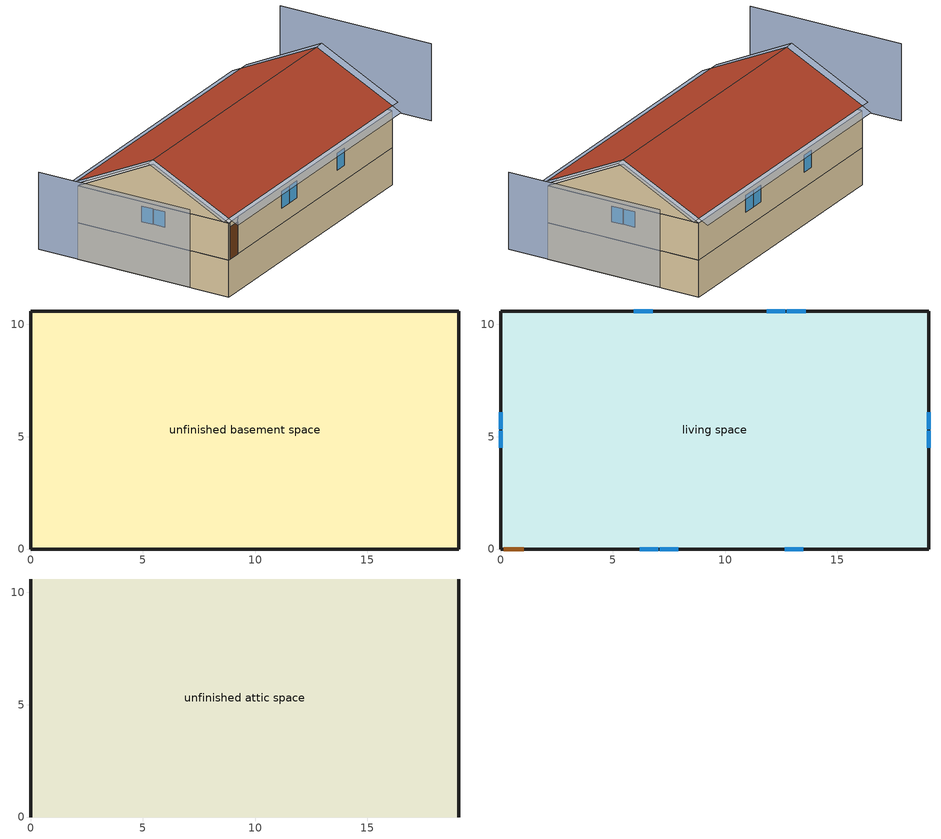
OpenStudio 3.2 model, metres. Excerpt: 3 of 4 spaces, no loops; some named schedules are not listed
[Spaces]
unfinished basement space
 floor foundation (FloorFndGrndUnfinB): 0,0 0,10.6 19.08,10.6 19.08,0 z-2.44
 wall foundation (WallFndGrndUnfinB): 0,10.6 0,0 19.08,0 19.08,10.6 0,10.6 z-2.44:0
living space
 floor to unfinished basement space (FloorUnfinBInsFin Reversed): 0,0 0,10.6 19.08,10.6 19.08,0 z0
 wall outside (WallExtInsFin): 0,10.6 0,0 0.13,0 1.05,0 19.08,0 19.08,10.6 0,10.6 z0:2.44
 window (WindowConstruction): 6.19,0 7.03,0 / 7.09,0 7.92,0 / 12.65,0 13.48,0 / 13.58,10.6 12.75,10.6 / 12.69,10.6 11.85,10.6 / 6.78,10.6 5.94,10.6 z1.02:2.13; 0,6.09 0,5.33 / 0,5.27 0,4.51 / 19.08,4.51 19.08,5.27 / 19.08,5.33 19.08,6.09 z1.12:2.13
 door (Door): 0.15,0 1.02,0 z0:2.13
unfinished attic space
 floor to living space (FloorFinInsUnfinAttic): 0,10.6 19.08,10.6 19.08,0 0,0 z2.44
 wall outside (WallExtUninsUnfin): 0,5.3,5.09 0,10.6,2.44 0,0,2.44; 19.08,5.3,5.09 19.08,0,2.44 19.08,10.6,2.44
 roof outside (RoofUnfinInsExt): 19.08,5.3,5.39 0,5.3,5.39 0,0,2.74 19.08,0,2.74; 0,5.3,5.39 19.08,5.3,5.39 19.08,10.6,2.74 0,10.6,2.74
shading: -4.57,10.6 -4.57,0 / 23.65,0 23.65,10.6 z0:5.09; 0,6.09 0,5.33 / 0,5.27 0,4.51 / 19.08,5.33 19.08,6.09 / 19.08,4.51 19.08,5.27 z1.12:2.13; 6.78,10.6 5.94,10.6 / 6.19,0 7.03,0 / 7.09,0 7.92,0 / 12.65,0 13.48,0 / 13.58,10.6 12.75,10.6 / 12.69,10.6 11.85,10.6 z1.02:2.13; 19.69,0,2.74 19.69,5.3,5.39 19.08,5.3,5.39 19.08,0,2.74; -0.61,5.3,5.39 -0.61,0,2.74 0,0,2.74 0,5.3,5.39; 0,-0.61,2.44 19.08,-0.61,2.44 19.08,0,2.74 0,0,2.74; -0.61,10.6,2.74 -0.61,5.3,5.39 0,5.3,5.39 0,10.6,2.74; 19.69,5.3,5.39 19.69,10.6,2.74 19.08,10.6,2.74 19.08,5.3,5.39; 19.08,11.21,2.44 0,11.21,2.44 0,10.6,2.74 19.08,10.6,2.74
[Building]
Building 1: North Axis {deg}=225; Standards Number of Stories=1; Standards Number of Above Ground Stories=1; Standards Building Type=singlefamilydetached; Standards Number of Living Units=1
[Site]
Burlington International Ap_VT_USA: Latitude {deg}=44.47; Longitude {deg}=-73.15; Time Zone {hr}=-5; Elevation {m}=101; Terrain=Suburbs
[ClimateZones]
Climate Zone Institution Name 1=Building America; Climate Zone Document Year 1=0; Climate Zone Value 1=Cold
[Site:WaterMainsTemperature]
Calculation Method=Correlation; Annual Average Outdoor Air Temperature {C}=7.86614; Maximum Difference In Monthly Average Outdoor Air Temperatures {deltaC}=28.2745
[Site:GroundTemperature:Deep]
7.86614, 7.86614, 7.86614, 7.86614, 7.86614, 7.86614, 7.86614, 7.86614, 7.86614, 7.86614, 7.86614, 7.86614
[Material] Roughness=Rough
Name | Thickness {m} | Conductivity {W/m-K} | Density {kg/m3} | Specific Heat {J/kg-K} | Thermal Absorptance | Solar Absorptance | Visible Absorptance
Drywall 0.5 in. | 0.0127 | 0.160291 | 801 | 837.4 | 0.9 | 0.5 | 0.1
FloorUATrussandIns | 0.0889 | 0.0564573 | 50.7834 | 1165.1 | 0.9 | 0.5 | 0.9
FloorUAAdditionalCeilingIns | 0.196342 | 0.0539976 | 16.02 | 1046.75
Asphalt Shingles, Medium | 0.009525 | 0.162714 | 1121.4 | 1465.45 | 0.91 | 0.85 | 0.85
RoofSheathing | 0.01905 | 0.115458 | 512.64 | 1214.23 | 0.82 | 0.3 | 0.3
RoofUARoofIns | 0.18415 | 8.02397 | 37.0049 | 1207.88 | 0.91 | 0.85 | 0.91
Vinyl, Light | 0.009525 | 0.089435 | 177.822 | 1046.75 | 0.9 | 0.3 | 0.3
WallSheathing | 0.0127 | 0.115458 | 512.64 | 1214.23 | 0.82 | 0.3 | 0.3
WallStudAndCavity | 0.0889 | 0.0602181 | 162.403 | 1178.92 | 0.9 | 0.3 | 0.9
WallStudAndCavity 1 | 0.0889 | 0.393744 | 83.0341 | 1211.67 | 0.9 | 0.3 | 0.9
WallStudAndCavity 2 | 0.0889 | 0.397942 | 83.0341 | 1211.67 | 0.82 | 0.3 | 0.3
res furniture material unfinished basement space | 0.1524 | 0.115458 | 640.8 | 1214.23 | 0.9 | 0.6 | 0.1
Concrete 8.0 in. | 0.2032 | 1.803125 | 2242.8 | 837.4 | 0.9
Concrete 4.0 in. | 0.1016 | 1.803125 | 2242.8 | 837.4 | 0.9
FloorIns | 0.23495 | 2.59817 | 67.691 | 1210.98 | 0.82 | 0.3 | 0.3
Wood Floor | 0.015875 | 0.115458 | 544.68 | 1214.23
Floor Covering | 0.0127 | 0.0433444 | 54.468 | 1339.84 | 0.9 | 0.9
DoorMaterial | 0.04445 | 0.0612267 | 512.64 | 1214.23 | 0.82 | 0.3 | 0.3
[Construction]
FloorFinInsUnfinAttic: Drywall 0.5 in., FloorUATrussandIns, FloorUAAdditionalCeilingIns
RoofUnfinInsExt: Asphalt Shingles, Medium, RoofSheathing, RoofUARoofIns
WallExtInsFin: Vinyl, Light, WallSheathing, WallStudAndCavity, Drywall 0.5 in.
WallExtUninsUnfin: Vinyl, Light, WallSheathing, WallStudAndCavity 1
WallIntFinUninsFin: WallStudAndCavity 2, Drywall 0.5 in.
res furniture construction unfinished basement space; res furniture construction living space: res furniture material unfinished basement space
WallFndGrndUnfinB: Concrete 8.0 in., Drywall 0.5 in.
FloorFndGrndUnfinB: Concrete 4.0 in.
FloorUnfinBInsFin Reversed: Floor Covering, Wood Floor, RoofSheathing, FloorIns
WindowConstruction: WindowMaterial
Door: DoorMaterial
[WindowMaterial:SimpleGlazingSystem]
WindowMaterial: U-Factor {W/m2-K}=2.15764; Solar Heat Gain Coefficient=0.44
[ThermalZone] Use Ideal Air Loads=No
living zone: Thermostat=living zone temperature setpoint
unfinished attic zone; unfinished basement zone: 
res ds res ac asys ret air zone: Volume {m3}=0.25
[Sizing:Zone] Zone Cooling Design Supply Air Temperature Input Method=SupplyAirTemperature; Zone Cooling Design Supply Air Temperature {C}=14; Zone Cooling Design Supply Air Temperature Difference {deltaC}=11.11; Zone Heating Design Supply Air Temperature Input Method=SupplyAirTemperature; Zone Heating Design Supply Air Temperature {C}=40; Zone Heating Design Supply Air Temperature Difference {deltaC}=11.11; Zone Cooling Design Supply Air Humidity Ratio {kg-H2O/kg-air}=0.0085; Zone Heating Design Supply Air Humidity Ratio {kg-H2O/kg-air}=0.008; Cooling Design Air Flow Method=DesignDay; Heating Design Air Flow Method=DesignDay; Account for Dedicated Outdoor Air System=No; Dedicated Outdoor Air System Control Strategy=NeutralSupplyAir; Dedicated Outdoor Air Low Setpoint Temperature for Design {C}=autosize; Dedicated Outdoor Air High Setpoint Temperature for Design {C}=autosize
unfinished attic zone; res ds res ac asys ret air zone
[Space]
Name | Space Type | Thermal Zone | Building Unit
living space | Space Type 1 | living zone | unit 1
unfinished attic space | Space Type 2 | unfinished attic zone
unfinished basement space | Space Type 3 | unfinished basement zone
res ds res ac asys ret air space |  | res ds res ac asys ret air zone
[SpaceType]
Name | Standards Space Type
Space Type 1 | living
Space Type 2 | unfinished attic
Space Type 3 | unfinished basement
[BuildingUnit]
unit 1: Building Unit Type=Residential
[External:File]
schedules.csv: File=schedules.csv
[People:Definition]
res occupants|living space: Number of People Calculation Method=People; Number of People {people}=3; Fraction Radiant=0.319734; Sensible Heat Fraction=0.573; Carbon Dioxide Generation Rate {m3/s-W}=0; Enable ASHRAE 55 Comfort Warnings=No; Mean Radiant Temperature Calculation Type=ZoneAveraged
[People]
res occupants|living space: People Definition=res occupants|living space; Space or SpaceType=living space; Number of People Schedule=occupants; Activity Level Schedule=res occupants activity schedule; Multiplier=1
[InternalMass:Definition] Design Level Calculation Method=SurfaceArea
Name | Construction | Surface Area {m2}
living space Partition | WallIntFinUninsFin | 202.157
res furniture mass unfinished basement space | res furniture construction unfinished basement space | 80.8628
res furniture mass living space | res furniture construction living space | 80.8628
[InternalMass] Multiplier=1
Name | Internal Mass Definition | Space or SpaceType
living space Partition | living space Partition | living space
res furniture mass unfinished basement space | res furniture mass unfinished basement space | unfinished basement space
res furniture mass living space | res furniture mass living space | living space
[Foundation:Kiva]
Foundation Kiva 1: Wall Height Above Grade {m}=0.2032; Wall Depth Below Slab {m}=0.2032
[Foundation:Kiva:Settings]
Soil Conductivity {W/m-K}=1.731; Soil Density {kg/m3}=1842.3; Soil Specific Heat {J/kg-K}=418.7; Ground Solar Absorptivity=0.9; Ground Thermal Absorptivity=0.9; Ground Surface Roughness {m}=0.03; Far-Field Width {m}=40; Deep-Ground Boundary Condition=ZeroFlux; Deep-Ground Depth {m}=40; Minimum Cell Dimension {m}=0.02; Maximum Cell Growth Coefficient=1.5; Simulation Timestep=Hourly
[SurfaceProperty:ExposedFoundationPerimeter]
Surface 12: Exposed Perimeter Calculation Method=TotalExposedPerimeter; Total Exposed Perimeter {m}=59.3466
[WaterUse:Equipment:Definition]
Name | Peak Flow Rate {m3/s} | Target Temperature Schedule
res shower | 5.49595e-05 | fixtures temperature schedule
res sink | 2.30674e-05 | fixtures temperature schedule
res bath | 6.94711e-05 | fixtures temperature schedule
res shower dist; res sink dist; res bath dist | 0 | fixtures temperature schedule
res cw | 4.68226e-06 | res cw temperature schedule
res dw | 4.63776e-06 | res dw temperature schedule
[WaterUse:Equipment] Space=living space
Name | Water Use Equipment Definition | Flow Rate Fraction Schedule
res shower | res shower | showers
res sink | res sink | sinks
res bath | res bath | baths
res shower dist | res shower dist | showers
res sink dist | res sink dist | sinks
res bath dist | res bath dist | baths
res cw | res cw | clothes_washer
res dw | res dw | dishwasher
[OtherEquipment:Definition] Design Level Calculation Method=EquipmentLevel
Name | Design Level {W} | Fraction Latent | Fraction Radiant | Fraction Lost
res shower | 1679.81 | 0.487229 | 0 | 0
res sink | 264.113 | 0.312323 | 0 | 0
res bath | 1070.52 | 0 | 0 | 0
res hot water distribution | 1833.45 | 0 | 0 | 0
res range propane | 2570.62 | 0.2 | 0.18 | 0.5
res ds res ac asys SupSLkToLvEq; res ds res ac asys SupLatLkToLvEq; res ds res ac asys SupDCnToLvEq; res ds res ac asys SupDCnToAhEq; res ds res ac asys RetDCnToPlEq; res ds res ac asys RetDCnToAhEquip; res ds res ac asys SupSLkToAhEq; res ds res ac asys SupLatLkToAhEq; res ds res ac asys RetSLkEq; res ds res ac asys RetLatLkEq | 0
[OtherEquipment]
Name | Other Equipment Definition | Space or SpaceType | Schedule | Fuel Type
res shower | res shower | living space | showers
res sink | res sink | living space | sinks
res bath | res bath | living space | baths
res hot water distribution | res hot water distribution | living space | showers
res range propane | res range propane | living space | cooking_range | Propane
res ds res ac asys SupSLkToLvEq | res ds res ac asys SupSLkToLvEq | living space | Always On Discrete | None
res ds res ac asys SupLatLkToLvEq | res ds res ac asys SupLatLkToLvEq | living space | Always On Discrete | None
res ds res ac asys SupDCnToLvEq | res ds res ac asys SupDCnToLvEq | living space | Always On Discrete | None
res ds res ac asys SupDCnToAhEq | res ds res ac asys SupDCnToAhEq | unfinished basement space | Always On Discrete | None
res ds res ac asys RetDCnToPlEq | res ds res ac asys RetDCnToPlEq | res ds res ac asys ret air space | Always On Discrete | None
res ds res ac asys RetDCnToAhEquip | res ds res ac asys RetDCnToAhEquip | unfinished basement space | Always On Discrete | None
res ds res ac asys SupSLkToAhEq | res ds res ac asys SupSLkToAhEq | unfinished basement space | Always On Discrete | None
res ds res ac asys SupLatLkToAhEq | res ds res ac asys SupLatLkToAhEq | unfinished basement space | Always On Discrete | None
res ds res ac asys RetSLkEq | res ds res ac asys RetSLkEq | res ds res ac asys ret air space | Always On Discrete | None
res ds res ac asys RetLatLkEq | res ds res ac asys RetLatLkEq | res ds res ac asys ret air space | Always On Discrete | None
[EnergyManagementSystem:Sensor]
Name | Output Variable or Output Meter Index Key | Output Variable or Output Meter
res_shower_vol | res shower | Water Use Equipment Hot Water Volume
res_shower_mixsp | fixtures temperature schedule | Schedule Value
res_nv_pb_s |  | Site Outdoor Air Barometric Pressure
res_af_vw_s |  | Site Wind Speed
res_nv_wt_s |  | Site Outdoor Air Humidity Ratio
res_nv_1_nva_s | res nv_1 avail schedule | Schedule Value
res_nv_1_sp_s | res nv_1 temp schedule | Schedule Value
res_ds_res_ac_asys_ah_mfr_s | Node 18 | System Node Mass Flow Rate
res_ds_res_ac_asys_ah_vfr_s | Node 18 | System Node Current Density Volume Flow Rate
res_ds_res_ac_asys_ah_tt_s | Node 18 | System Node Temperature
res_ds_res_ac_asys_ra_t_s | Node 21 | System Node Temperature
res_ds_res_ac_asys_ah_wt_s | Node 18 | System Node Humidity Ratio
res_ds_res_ac_asys_ra_w_s | Node 21 | System Node Humidity Ratio
res_infil_1_range_sch_s | res mv_1 range exhaust schedule | Schedule Value
res_infil_1_bath_sch_s | res mv_1 bath exhaust schedule | Schedule Value
res_infil_1_dryer_sch_s | clothes_dryer_exhaust | Schedule Value
res_infil_1_wh_sch_s | Always On Discrete | Schedule Value
[EnergyManagementSystem:Program]
res_shower_sag: If res_shower_vol > 0; Set ShowerTime=SystemTimeStep; Else; Set ShowerTime=0; EndIf; If (res_shower_vol > 0) && (res_shower_mixsp > res_shower_tout); Set ShowerSag=SystemTimeStep; Set ShowerE=res_shower_vol*4141170*(res_shower_mixsp-res_shower_tout); Else; Set ShowerSag=0; Set ShowerE=0; EndIf
res_nv_1_program: Set Tdiff = res_af_1_tin_s-res_af_1_tt_s; Set dT = (@Abs Tdiff); Set pt = (@RhFnTdbWPb res_af_1_tt_s res_nv_wt_s res_nv_pb_s); Set NVA = 3438.3299814465936; Set Cs = 8.963020389461627e-05; Set Cw = 6.158219665777789e-05; Set MNV = 2.738553697075198; Set MHR = 0.0115; Set MRH = 0.7; Set temp1 = (res_nv_1_nva_s*NVA); Set SGNV = temp1*((((Cs*dT)+(Cw*(res_af_vw_s^2)))^0.5)/1000); If (res_nv_wt_s<MHR) && (pt<MRH) && (res_af_1_tin_s>res_nv_1_sp_s); Set temp2 = (res_af_1_tin_s-res_nv_1_sp_s); Set NVadj1 = temp2/(res_af_1_tin_s-res_af_1_tt_s); Set NVadj2 = (@Min NVadj1 1); Set NVadj3 = (@Max NVadj2 0); Set NVadj = SGNV*NVadj3; Set res_nv_1_flow_act = (@Min NVadj MNV); Else; Set res_nv_1_flow_act = 0; EndIf
res_ds_res_ac_asys_program: Set res_ds_res_ac_asys_AhMfr = res_ds_res_ac_asys_ah_mfr_s; Set res_ds_res_ac_asys_FanRtf = res_ds_res_ac_asys_fan_rtf_s; Set res_ds_res_ac_asys_AhVfr = res_ds_res_ac_asys_ah_vfr_s; Set res_ds_res_ac_asys_AhTt = res_ds_res_ac_asys_ah_tt_s; Set res_ds_res_ac_asys_AhWt = res_ds_res_ac_asys_ah_wt_s; Set res_ds_res_ac_asys_RaT = res_ds_res_ac_asys_ra_t_s; Set res_ds_res_ac_asys_RaW = res_ds_res_ac_asys_ra_w_s; Set res_ds_res_ac_asys_AhT = res_ds_res_ac_asys_ah_t_s; Set res_ds_res_ac_asys_AhW = res_ds_res_ac_asys_ah_w_s; Run res_ds_res_ac_asys_lk_subrout; Set res_ds_res_ac_asys_SupSLkToLvEq_act = res_ds_res_ac_asys_SupSLkToLv; Set res_ds_res_ac_asys_SupLatLkToLvEq_act = res_ds_res_ac_asys_SupLatLkToLv; Set res_ds_res_ac_asys_SupDCnToLvEq_act = res_ds_res_ac_asys_SupDCnToLv; Set res_ds_res_ac_asys_SupDCnToAhEq_act = res_ds_res_ac_asys_SupDCnToAh; Set res_ds_res_ac_asys_SupSLkToAhEq_act = res_ds_res_ac_asys_SupSLkToAh; Set res_ds_res_ac_asys_SupLatLkToAhEq_act = res_ds_res_ac_asys_SupLatLkToAh; Set res_ds_res_ac_asys_RetSLkEq_act = res_ds_res_ac_asys_RetSLk; Set res_ds_res_ac_asys_RetLatLkEq_act = res_ds_res_ac_asys_RetLatLk; Set res_ds_res_ac_asys_RetDCnToPlEq_act = res_ds_res_ac_asys_RetDCnToPl; Set res_ds_res_ac_asys_RetDCnToAhEquip_act = res_ds_res_ac_asys_RetDCnToAh; Set res_ds_res_ac_asys_AhToLivMix_act = res_ds_res_ac_asys_AhToLiv; Set res_ds_res_ac_asys_LivToAhMix_act = res_ds_res_ac_asys_LivToAh
res_infil_1_program: Set p_m = 0.14; Set p_s = 0.22; Set s_m = 270; Set s_s = 370; Set z_m = 9.99744; Set z_s = 2.4384; Set f_t = (((s_m/z_m)^p_m)*((z_s/s_s)^p_s)); Set Tdiff = res_af_1_tin_s-res_af_1_tt_s; Set dT = @Abs Tdiff; Set c = 0.0424; Set Cs = 0.0573; Set Cw = 0.1645; Set n = 0.65; Set sft = (f_t*0.5); Set temp1 = ((c*Cw)*((sft*res_af_vw_s)^(2*n)))^2; Set Qn = (((c*Cs*(dT^n))^2)+temp1)^0.5; Set Tdiff = res_af_1_tin_s-res_af_1_tt_s; Set QWHV = res_infil_1_wh_sch_s*0.0; Set Qrange = res_infil_1_range_sch_s*0.0472; Set Qdryer = res_infil_1_dryer_sch_s*0.0472; Set Qbath = res_infil_1_bath_sch_s*0.0472; Set QductsOut = 0; Set QductsIn = 0; Set QductsOut = QductsOut+res_ds_res_ac_asys_lk_ret_fan_equiv; Set QductsIn = QductsIn+res_ds_res_ac_asys_lk_sup_fan_equiv; Set Qout = Qrange+Qbath+Qdryer+QductsOut; Set Qin = QWHV+QductsIn; Set faneff_wh = 1; Set res_infil_1_house_fan_act = (QWHV*300)/faneff_wh*0; Set faneff_sp = 0.4719474432000001; Set res_infil_1_range_fan_act = (Qrange*300)/faneff_sp; Set res_infil_1_bath_fan_act = (Qbath*300)/faneff_sp; Set Qfan = (@Max Qout Qin); If Qfan > 0; Set Qavg = ((Qout + Qin) / 2.0); If ((@Abs (Qout - Qavg)) / Qavg) <= 0.1; Set phi = 1; Else; Set phi = (Qn / (Qn + Qfan)); EndIf; Set Qinf_adj = phi * Qn; Else; Set Qinf_adj = Qn; EndIf; Set res_infil_1_flow_act = Qfan + Qinf_adj
[EnergyManagementSystem:ProgramCallingManager]
res shower sag: EndOfSystemTimestepAfterHVACReporting; res_shower_sag
res af_1 program calling manager: BeginTimestepBeforePredictor; res_infil_1_program; res_nv_1_program
res ds res ac asys program calling manager: EndOfSystemTimestepAfterHVACReporting; res_ds_res_ac_asys_program
[EnergyManagementSystem:OutputVariable] Type of Data in Variable=Summed; Update Frequency=SystemTimestep; EMS Program or Subroutine=res_shower_sag
Name | EMS Variable | Units
Unmet Shower Energy|unit 1 | ShowerE | J
Unmet Shower Time|unit 1 | ShowerSag | hr
Shower Draw Time|unit 1 | ShowerTime | hr
[ThermostatSetpoint:DualSetpoint]
living zone temperature setpoint: Heating Setpoint Temperature Schedule=res heating setpoint; Cooling Setpoint Temperature Schedule=res cooling setpoint
[ElectricEquipment:Definition] Design Level Calculation Method=EquipmentLevel
Name | Design Level {W} | Fraction Latent | Fraction Radiant | Fraction Lost
res ceil fan | 13.4215 | 0 | 0.558 | 0
res refrig | 65.0889 | 0 | 0 | 0
res cw | 315.861 | 0 | 0.48 | 0.2
res cd electric | 4461.76 | 0.05 | 0.09 | 0.8
res dw | 667.121 | 0.15 | 0.36 | 0.25
res range electric | 246.501 | 0.3 | 0.24 | 0.3
res misc plug loads|living space | 557.359 | 0.021 | 0.558 | 0.049
res extra refrig | 64.7385 | 0 | 0 | 0
res freezer | 47.9573 | 0 | 0 | 0
res infil_1 house fan; res infil_1 range fan; res infil_1 bath fan | 0 | 0 | 0 | 1
[ElectricEquipment]
Name | Electric Equipment Definition | Space or SpaceType | Schedule
res ceil fan | res ceil fan | living space | ceiling_fan
res refrig | res refrig | living space | res refrig schedule
res cw | res cw | living space | clothes_washer_power
res cd electric | res cd electric | living space | clothes_dryer
res dw | res dw | living space | dishwasher_power
res range electric | res range electric | living space | cooking_range
res misc plug loads|living space | res misc plug loads|living space | living space | plug_loads
res extra refrig | res extra refrig | unfinished basement space | res extra refrig schedule
res freezer | res freezer | unfinished basement space | res freezer schedule
res infil_1 house fan | res infil_1 house fan | living space | Always On Discrete
res infil_1 range fan | res infil_1 range fan | living space | Always On Discrete
res infil_1 bath fan | res infil_1 bath fan | living space | Always On Discrete
[Lights:Definition]
res lighting interior living space: Design Level Calculation Method=LightingLevel; Lighting Level {W}=400.309; Fraction Radiant=0.6; Fraction Visible=0.2; Return Air Fraction=0
[Lights]
res lighting interior living space: Lights Definition=res lighting interior living space; Space or SpaceType=living space; Schedule=lighting_interior; Fraction Replaceable=1
[Exterior:Lights:Definition]
res lighting exterior: Design Level {W}=12.7637
[Exterior:Lights]
res lighting exterior: Exterior Lights Definition=res lighting exterior; Schedule=lighting_exterior
[SpaceInfiltration:DesignFlowRate] Schedule=Always On Discrete
Name | Space or SpaceType | Design Flow Rate Calculation Method | Air Changes per Hour {1/hr} | Constant Term Coefficient | Temperature Term Coefficient | Velocity Term Coefficient | Velocity Squared Term Coefficient | Design Flow Rate {m3/s}
res infil|unfinished basement space | unfinished basement space | AirChanges/Hour | 0.1 | 1 | 0 | 0 | 0
res nv_1 flow; res infil_1 flow | living space | Flow/Space |  |  |  |  |  | 0
[SpaceInfiltration:EffectiveLeakageArea]
res infil|unfinished attic space: Space or SpaceType=unfinished attic space; Schedule=Always On Discrete; Effective Air Leakage Area {cm2}=6731.83; Stack Coefficient=0.000205303; Wind Coefficient=3.63437e-05
[EnergyManagementSystem:Actuator]
Name | Actuated Component | Actuated Component Type | Actuated Component Control Type
res_nv_1_flow_act | res nv_1 flow | Zone Infiltration | Air Exchange Flow Rate
res_ds_res_ac_asys_SupSLkToLvEq_act | res ds res ac asys SupSLkToLvEq | OtherEquipment | Power Level
res_ds_res_ac_asys_SupLatLkToLvEq_act | res ds res ac asys SupLatLkToLvEq | OtherEquipment | Power Level
res_ds_res_ac_asys_SupDCnToLvEq_act | res ds res ac asys SupDCnToLvEq | OtherEquipment | Power Level
res_ds_res_ac_asys_SupDCnToAhEq_act | res ds res ac asys SupDCnToAhEq | OtherEquipment | Power Level
res_ds_res_ac_asys_RetDCnToPlEq_act | res ds res ac asys RetDCnToPlEq | OtherEquipment | Power Level
res_ds_res_ac_asys_RetDCnToAhEquip_act | res ds res ac asys RetDCnToAhEquip | OtherEquipment | Power Level
res_ds_res_ac_asys_SupSLkToAhEq_act | res ds res ac asys SupSLkToAhEq | OtherEquipment | Power Level
res_ds_res_ac_asys_SupLatLkToAhEq_act | res ds res ac asys SupLatLkToAhEq | OtherEquipment | Power Level
res_ds_res_ac_asys_RetSLkEq_act | res ds res ac asys RetSLkEq | OtherEquipment | Power Level
res_ds_res_ac_asys_RetLatLkEq_act | res ds res ac asys RetLatLkEq | OtherEquipment | Power Level
res_ds_res_ac_asys_AhToLivMix_act | res ds res ac asys AhToLivMix | ZoneMixing | Air Exchange Flow Rate
res_ds_res_ac_asys_LivToAhMix_act | res ds res ac asys LivToAhMix | ZoneMixing | Air Exchange Flow Rate
res_infil_1_house_fan_act | res infil_1 house fan | ElectricEquipment | Electricity Rate
res_infil_1_range_fan_act | res infil_1 range fan | ElectricEquipment | Electricity Rate
res_infil_1_bath_fan_act | res infil_1 bath fan | ElectricEquipment | Electricity Rate
res_infil_1_flow_act | res infil_1 flow | Zone Infiltration | Air Exchange Flow Rate
[AirLoopHVAC:ReturnPlenum]
res ac asys return plenum: ThermalZone=res ds res ac asys ret air zone
[ZoneMixing] Schedule=Always On Continuous; Design Flow Rate Calculation Method=Flow/Zone; Design Flow Rate {m3/s}=0
Name | Zone | Source Zone
res ds res ac asys AhToLivMix | living zone | unfinished basement zone
res ds res ac asys LivToAhMix | unfinished basement zone | living zone
[EnergyManagementSystem:Subroutine]
res_ds_res_ac_asys_lk_subrout: Set f_sup = 0.06663336663336664; Set f_ret = 0.033366633366633376; Set f_OA = 0.0; Set oafrate = f_OA * res_ds_res_ac_asys_AhVfr; Set suplkfrate = f_sup * res_ds_res_ac_asys_AhVfr; Set retlkfrate = f_ret * res_ds_res_ac_asys_AhVfr; Set res_ds_res_ac_asys_AhToLiv = (@Abs (suplkfrate-retlkfrate-oafrate)); Set res_ds_res_ac_asys_LivToAh = 0; Set res_ds_res_ac_asys_lk_sup_fan_equiv = 0; Set res_ds_res_ac_asys_lk_ret_fan_equiv = oafrate; If res_ds_res_ac_asys_AhMfr>0; Set h_SA=(@HFnTdbW res_ds_res_ac_asys_AhTt res_ds_res_ac_asys_AhWt); Set h_AHZ=(@HFnTdbW res_ds_res_ac_asys_AhT res_ds_res_ac_asys_AhW); Set h_RA=(@HFnTdbW res_ds_res_ac_asys_RaT res_ds_res_ac_asys_RaW); Set h_fg=(@HfgAirFnWTdb res_ds_res_ac_asys_AhWt res_ds_res_ac_asys_AhTt); Set SALkQtot=f_sup*res_ds_res_ac_asys_AhMfr*(h_RA-h_SA); Set temp1=h_fg*(res_ds_res_ac_asys_RaW-res_ds_res_ac_asys_AhWt); Set res_ds_res_ac_asys_SupLatLkToLv = f_sup*res_ds_res_ac_asys_AhMfr*temp1; Set res_ds_res_ac_asys_SupSLkToLv = SALkQtot-res_ds_res_ac_asys_SupLatLkToLv; Set eTm=(res_ds_res_ac_asys_FanRtf/(res_ds_res_ac_asys_AhMfr*1006.0))*55.192; Set eTm=0-eTm; Set temp4=res_ds_res_ac_asys_AhT; Set tsup=temp4+((res_ds_res_ac_asys_AhTt-res_ds_res_ac_asys_AhT)*(@Exp eTm)); Set temp5=tsup-res_ds_res_ac_asys_AhTt; Set res_ds_res_ac_asys_SupDCnToLv = res_ds_res_ac_asys_AhMfr*1006.0*temp5; Set res_ds_res_ac_asys_SupDCnToAh = 0-res_ds_res_ac_asys_SupDCnToLv; Set eTm=(res_ds_res_ac_asys_FanRtf/(res_ds_res_ac_asys_AhMfr*1006.0))*9.153; Set eTm=0-eTm; Set temp6=res_ds_res_ac_asys_AhT; Set tret=temp6+((res_ds_res_ac_asys_RaT-res_ds_res_ac_asys_AhT)*(@Exp eTm)); Set temp7=tret-res_ds_res_ac_asys_RaT; Set res_ds_res_ac_asys_RetDCnToPl=res_ds_res_ac_asys_AhMfr*1006.0*temp7; Set res_ds_res_ac_asys_RetDCnToAh=0-res_ds_res_ac_asys_RetDCnToPl; Set res_ds_res_ac_asys_RetLatLk=0; Set temp2=(res_ds_res_ac_asys_AhT-res_ds_res_ac_asys_RaT); Set res_ds_res_ac_asys_RetSLk=f_ret*res_ds_res_ac_asys_AhMfr*1006.0*temp2; Set QtLkToAHZn=f_sup*res_ds_res_ac_asys_AhMfr*(h_SA-h_AHZ); Set temp3=(res_ds_res_ac_asys_AhWt-res_ds_res_ac_asys_AhW); Set res_ds_res_ac_asys_SupLatLkToAh=f_sup*res_ds_res_ac_asys_AhMfr*h_fg; Set res_ds_res_ac_asys_SupLatLkToAh=res_ds_res_ac_asys_SupLatLkToAh*temp3; Set res_ds_res_ac_asys_SupSLkToAh=QtLkToAHZn-res_ds_res_ac_asys_SupLatLkToAh; Else; Set res_ds_res_ac_asys_SupLatLkToLv=0; Set res_ds_res_ac_asys_SupSLkToLv=0; Set res_ds_res_ac_asys_SupDCnToLv=0; Set res_ds_res_ac_asys_SupDCnToAh=0; Set res_ds_res_ac_asys_RetDCnToPl=0; Set res_ds_res_ac_asys_RetDCnToAh=0; Set res_ds_res_ac_asys_RetLatLk=0; Set res_ds_res_ac_asys_RetSLk=0; Set res_ds_res_ac_asys_SupLatLkToAh=0; Set res_ds_res_ac_asys_SupSLkToAh=0; EndIf
[Schedule:File] External File=schedules.csv; Rows to Skip at Top=1; Number of Hours of Data=8760; Minutes per Item=15
Name | Column Number
occupants | 1
showers | 14
sinks | 15
baths | 13
ceiling_fan | 16
clothes_washer | 9
clothes_washer_power | 10
clothes_dryer | 11
dishwasher | 7
dishwasher_power | 8
cooking_range | 6
lighting_interior | 2
lighting_exterior | 3
plug_loads | 17
clothes_dryer_exhaust | 12
[Schedule:Constant]
Name | Value
res occupants activity schedule | 112.539
fixtures temperature schedule | 43.3333
Always On Discrete; Always On Continuous | 1
res cw temperature schedule; res dw temperature schedule | 52.666
[Schedule:Ruleset]
Name | Default Day Schedule | Summer Design Day Schedule | Winter Design Day Schedule
res heating setpoint | Schedule Day 6 | res heating setpoint summer design | res heating setpoint winter design
res cooling setpoint | Schedule Day 7 | res cooling setpoint summer design | res cooling setpoint winter design
res refrig schedule | Schedule Day 8 | res refrig schedule summer design | res refrig schedule winter design
res extra refrig schedule | Schedule Day 13 | res extra refrig schedule summer design | res extra refrig schedule winter design
res freezer schedule | Schedule Day 16 | res freezer schedule summer design | res freezer schedule winter design
res nv_1 temp schedule | Schedule Day 17
res nv_1 avail schedule | Schedule Day 18
res mv_1 range exhaust schedule | Schedule Day 21 | res mv_1 range exhaust schedule summer design | res mv_1 range exhaust schedule winter design
res mv_1 bath exhaust schedule | Schedule Day 22 | res mv_1 bath exhaust schedule summer design | res mv_1 bath exhaust schedule winter design
[Schedule:Day]
Schedule Day 6; Schedule Day 7; Schedule Day 8; res refrig schedule winter design; Schedule Day 13; res extra refrig schedule winter design; Schedule Day 16; res freezer schedule winter design; Schedule Day 17; Schedule Day 18; Schedule Day 21; res mv_1 range exhaust schedule winter design; Schedule Day 22: 24, 0, 0
res heating setpoint allday1; res heating setpoint allday2; res heating setpoint allday3; res heating setpoint allday4; res heating setpoint allday5; res heating setpoint allday6; res heating setpoint allday7; res heating setpoint allday8; res heating setpoint allday9; res heating setpoint allday10; res heating setpoint allday11; res heating setpoint allday12: 9, 0, 13.3333, 24, 0, 16.6667
res heating setpoint winter design; res cooling setpoint winter design: 24, 0, 21.1111
res heating setpoint summer design; res cooling setpoint summer design: 24, 0, 23.8889
res cooling setpoint weekday1; res cooling setpoint weekday2; res cooling setpoint weekday3; res cooling setpoint weekday4; res cooling setpoint weekday5; res cooling setpoint weekday9; res cooling setpoint weekday10; res cooling setpoint weekday11; res cooling setpoint weekday12: 8, 0, 23.3333, 10, 0, 18.3333, 18, 0, 23.3333, 23, 0, 18.3333, 24, 0, 23.3333
res cooling setpoint weekend1; res cooling setpoint weekend2; res cooling setpoint weekend3; res cooling setpoint weekend4; res cooling setpoint weekend5; res cooling setpoint weekend9; res cooling setpoint weekend10; res cooling setpoint weekend11; res cooling setpoint weekend12: 8, 0, 23.3333, 23, 0, 18.3333, 24, 0, 23.3333
res cooling setpoint weekday6; res cooling setpoint weekday7; res cooling setpoint weekday8: 1, 0, 23.3333, 2, 0, 23.3333, 3, 0, 23.3333, 4, 0, 23.3333, 5, 0, 23.3333, 6, 0, 23.3333, 7, 0, 23.3333, 8, 0, 23.3333, 9, 0, 18.3333, 10, 0, 18.3333, 11, 0, 23.3333, 12, 0, 23.3333, 13, 0, 23.3333, 14, 0, 23.3333, 15, 0, 23.3333, 16, 0, 23.3333, 17, 0, 23.3333, 18, 0, 23.3333, 19, 0, 18.3333, 20, 0, 18.3333, 21, 0, 18.3333, 22, 0, 18.3333, 23, 0, 18.3333, 24, 0, 23.3333
res cooling setpoint weekend6; res cooling setpoint weekend7; res cooling setpoint weekend8: 1, 0, 23.3333, 2, 0, 23.3333, 3, 0, 23.3333, 4, 0, 23.3333, 5, 0, 23.3333, 6, 0, 23.3333, 7, 0, 23.3333, 8, 0, 23.3333, 9, 0, 18.3333, 10, 0, 18.3333, 11, 0, 18.3333, 12, 0, 18.3333, 13, 0, 18.3333, 14, 0, 18.3333, 15, 0, 18.3333, 16, 0, 18.3333, 17, 0, 18.3333, 18, 0, 18.3333, 19, 0, 18.3333, 20, 0, 18.3333, 21, 0, 18.3333, 22, 0, 18.3333, 23, 0, 18.3333, 24, 0, 23.3333
res refrig schedule allday1; res refrig schedule allday12; res freezer schedule allday1; res freezer schedule allday12: 1, 0, 0.610949, 2, 0, 0.595675, 3, 0, 0.580401, 4, 0, 0.565128, 6, 0, 0.549854, 7, 0, 0.580401, 8, 0, 0.610949, 10, 0, 0.626223, 12, 0, 0.610949, 15, 0, 0.641496, 16, 0, 0.626223, 17, 0, 0.672044, 18, 0, 0.733139, 19, 0, 0.763686, 20, 0, 0.733139, 21, 0, 0.717865, 22, 0, 0.702591, 23, 0, 0.672044, 24, 0, 0.626223
res refrig schedule allday2; res freezer schedule allday2: 1, 0, 0.609489, 2, 0, 0.594252, 3, 0, 0.579015, 4, 0, 0.563777, 6, 0, 0.54854, 7, 0, 0.579015, 8, 0, 0.609489, 10, 0, 0.624726, 12, 0, 0.609489, 15, 0, 0.639964, 16, 0, 0.624726, 17, 0, 0.670438, 18, 0, 0.731387, 19, 0, 0.761861, 20, 0, 0.731387, 21, 0, 0.71615, 22, 0, 0.700912, 23, 0, 0.670438, 24, 0, 0.624726
res refrig schedule allday3; res refrig schedule allday4; res refrig schedule allday5; res freezer schedule allday3; res freezer schedule allday4; res freezer schedule allday5: 1, 0, 0.791241, 2, 0, 0.77146, 3, 0, 0.751679, 4, 0, 0.731898, 6, 0, 0.712117, 7, 0, 0.751679, 8, 0, 0.791241, 10, 0, 0.811022, 12, 0, 0.791241, 15, 0, 0.830803, 16, 0, 0.811022, 17, 0, 0.870365, 18, 0, 0.949489, 19, 0, 0.989051, 20, 0, 0.949489, 21, 0, 0.929708, 22, 0, 0.909927, 23, 0, 0.870365, 24, 0, 0.811022
res refrig schedule allday6; res refrig schedule allday7; res refrig schedule allday8; res refrig schedule allday9; res freezer schedule allday6; res freezer schedule allday7; res freezer schedule allday8; res freezer schedule allday9: 1, 0, 0.8, 2, 0, 0.78, 3, 0, 0.76, 4, 0, 0.74, 6, 0, 0.72, 7, 0, 0.76, 8, 0, 0.8, 10, 0, 0.82, 12, 0, 0.8, 15, 0, 0.84, 16, 0, 0.82, 17, 0, 0.88, 18, 0, 0.96, 19, 0, 1, 20, 0, 0.96, 21, 0, 0.94, 22, 0, 0.92, 23, 0, 0.88, 24, 0, 0.82
res refrig schedule allday10; res freezer schedule allday10: 1, 0, 0.679562, 2, 0, 0.662573, 3, 0, 0.645584, 4, 0, 0.628595, 6, 0, 0.611606, 7, 0, 0.645584, 8, 0, 0.679562, 10, 0, 0.696551, 12, 0, 0.679562, 15, 0, 0.71354, 16, 0, 0.696551, 17, 0, 0.747518, 18, 0, 0.815474, 19, 0, 0.849453, 20, 0, 0.815474, 21, 0, 0.798485, 22, 0, 0.781496, 23, 0, 0.747518, 24, 0, 0.696551
res refrig schedule allday11; res freezer schedule allday11: 1, 0, 0.675182, 2, 0, 0.658303, 3, 0, 0.641423, 4, 0, 0.624544, 6, 0, 0.607664, 7, 0, 0.641423, 8, 0, 0.675182, 10, 0, 0.692062, 12, 0, 0.675182, 15, 0, 0.708942, 16, 0, 0.692062, 17, 0, 0.742701, 18, 0, 0.810219, 19, 0, 0.843978, 20, 0, 0.810219, 21, 0, 0.793339, 22, 0, 0.77646, 23, 0, 0.742701, 24, 0, 0.692062
res refrig schedule summer design; res extra refrig schedule summer design; res freezer schedule summer design; res mv_1 range exhaust schedule summer design: 24, 0, 1
res extra refrig schedule allday1: 1, 0, 0.610949, 2, 0, 0.595675, 3, 0, 0.580401, 4, 0, 0.565128, 6, 0, 0.549854, 7, 0, 0.580401, 8, 0, 0.610949, 10, 0, 0.626223, 12, 0, 0.610949, 15, 0, 0.641496, 16, 0, 0.626223, 17, 0, 0.672044, 18, 0, 0.733139, 19, 0, 0.763686, 20, 0, 0.733139, 21, 0, 0.717865, 22, 0, 0.702591, 23, 0, 0.672044, 24, 0, 0.702591
res extra refrig schedule allday2: 1, 0, 0.609489, 2, 0, 0.594252, 3, 0, 0.579015, 4, 0, 0.563777, 6, 0, 0.54854, 7, 0, 0.579015, 8, 0, 0.609489, 10, 0, 0.624726, 12, 0, 0.609489, 15, 0, 0.639964, 16, 0, 0.624726, 17, 0, 0.670438, 18, 0, 0.731387, 19, 0, 0.761861, 20, 0, 0.731387, 21, 0, 0.71615, 22, 0, 0.700912, 23, 0, 0.670438, 24, 0, 0.700912
res extra refrig schedule allday3; res extra refrig schedule allday4; res extra refrig schedule allday5: 1, 0, 0.791241, 2, 0, 0.77146, 3, 0, 0.751679, 4, 0, 0.731898, 6, 0, 0.712117, 7, 0, 0.751679, 8, 0, 0.791241, 10, 0, 0.811022, 12, 0, 0.791241, 15, 0, 0.830803, 16, 0, 0.811022, 17, 0, 0.870365, 18, 0, 0.949489, 19, 0, 0.989051, 20, 0, 0.949489, 21, 0, 0.929708, 22, 0, 0.909927, 23, 0, 0.870365, 24, 0, 0.909927
res extra refrig schedule allday6; res extra refrig schedule allday7; res extra refrig schedule allday8; res extra refrig schedule allday9: 1, 0, 0.8, 2, 0, 0.78, 3, 0, 0.76, 4, 0, 0.74, 6, 0, 0.72, 7, 0, 0.76, 8, 0, 0.8, 10, 0, 0.82, 12, 0, 0.8, 15, 0, 0.84, 16, 0, 0.82, 17, 0, 0.88, 18, 0, 0.96, 19, 0, 1, 20, 0, 0.96, 21, 0, 0.94, 22, 0, 0.92, 23, 0, 0.88, 24, 0, 0.92
res extra refrig schedule allday10: 1, 0, 0.679562, 2, 0, 0.662573, 3, 0, 0.645584, 4, 0, 0.628595, 6, 0, 0.611606, 7, 0, 0.645584, 8, 0, 0.679562, 10, 0, 0.696551, 12, 0, 0.679562, 15, 0, 0.71354, 16, 0, 0.696551, 17, 0, 0.747518, 18, 0, 0.815474, 19, 0, 0.849453, 20, 0, 0.815474, 21, 0, 0.798485, 22, 0, 0.781496, 23, 0, 0.747518, 24, 0, 0.781496
res extra refrig schedule allday11: 1, 0, 0.675182, 2, 0, 0.658303, 3, 0, 0.641423, 4, 0, 0.624544, 6, 0, 0.607664, 7, 0, 0.641423, 8, 0, 0.675182, 10, 0, 0.692062, 12, 0, 0.675182, 15, 0, 0.708942, 16, 0, 0.692062, 17, 0, 0.742701, 18, 0, 0.810219, 19, 0, 0.843978, 20, 0, 0.810219, 21, 0, 0.793339, 22, 0, 0.77646, 23, 0, 0.742701, 24, 0, 0.77646
res extra refrig schedule allday12: 1, 0, 0.614599, 2, 0, 0.599234, 3, 0, 0.583869, 4, 0, 0.568504, 6, 0, 0.553139, 7, 0, 0.583869, 8, 0, 0.614599, 10, 0, 0.629964, 12, 0, 0.614599, 15, 0, 0.645328, 16, 0, 0.629964, 17, 0, 0.676058, 18, 0, 0.737518, 19, 0, 0.768248, 20, 0, 0.737518, 21, 0, 0.722153, 22, 0, 0.706788, 23, 0, 0.676058, 24, 0, 0.706788
[Schedule:Rule] Date Specification Type=DateRange; Start Day=1
Name | Schedule Ruleset | Rule Order | Day Schedule | Apply Sunday | Apply Monday | Apply Tuesday | Apply Wednesday | Apply Thursday | Apply Friday | Apply Saturday | Start Month | End Month | End Day
res heating setpoint allday rule1 | res heating setpoint | 11 | res heating setpoint allday1 | Yes | Yes | Yes | Yes | Yes | Yes | Yes | 1 | 1 | 31
res heating setpoint allday rule2 | res heating setpoint | 10 | res heating setpoint allday2 | Yes | Yes | Yes | Yes | Yes | Yes | Yes | 2 | 2 | 28
res heating setpoint allday rule3 | res heating setpoint | 9 | res heating setpoint allday3 | Yes | Yes | Yes | Yes | Yes | Yes | Yes | 3 | 3 | 31
res heating setpoint allday rule4 | res heating setpoint | 8 | res heating setpoint allday4 | Yes | Yes | Yes | Yes | Yes | Yes | Yes | 4 | 4 | 30
res heating setpoint allday rule5 | res heating setpoint | 7 | res heating setpoint allday5 | Yes | Yes | Yes | Yes | Yes | Yes | Yes | 5 | 5 | 31
res heating setpoint allday rule6 | res heating setpoint | 6 | res heating setpoint allday6 | Yes | Yes | Yes | Yes | Yes | Yes | Yes | 6 | 6 | 30
res heating setpoint allday rule7 | res heating setpoint | 5 | res heating setpoint allday7 | Yes | Yes | Yes | Yes | Yes | Yes | Yes | 7 | 7 | 31
res heating setpoint allday rule8 | res heating setpoint | 4 | res heating setpoint allday8 | Yes | Yes | Yes | Yes | Yes | Yes | Yes | 8 | 8 | 31
res heating setpoint allday rule9 | res heating setpoint | 3 | res heating setpoint allday9 | Yes | Yes | Yes | Yes | Yes | Yes | Yes | 9 | 9 | 30
res heating setpoint allday rule10 | res heating setpoint | 2 | res heating setpoint allday10 | Yes | Yes | Yes | Yes | Yes | Yes | Yes | 10 | 10 | 31
res heating setpoint allday rule11 | res heating setpoint | 1 | res heating setpoint allday11 | Yes | Yes | Yes | Yes | Yes | Yes | Yes | 11 | 11 | 30
res heating setpoint allday rule12 | res heating setpoint | 0 | res heating setpoint allday12 | Yes | Yes | Yes | Yes | Yes | Yes | Yes | 12 | 12 | 31
res cooling setpoint weekday rule1 | res cooling setpoint | 23 | res cooling setpoint weekday1 |  | Yes | Yes | Yes | Yes | Yes |  | 1 | 1 | 31
res cooling setpoint weekend rule1 | res cooling setpoint | 22 | res cooling setpoint weekend1 | Yes |  |  |  |  |  | Yes | 1 | 1 | 31
res cooling setpoint weekday rule2 | res cooling setpoint | 21 | res cooling setpoint weekday2 |  | Yes | Yes | Yes | Yes | Yes |  | 2 | 2 | 28
res cooling setpoint weekend rule2 | res cooling setpoint | 20 | res cooling setpoint weekend2 | Yes |  |  |  |  |  | Yes | 2 | 2 | 28
res cooling setpoint weekday rule3 | res cooling setpoint | 19 | res cooling setpoint weekday3 |  | Yes | Yes | Yes | Yes | Yes |  | 3 | 3 | 31
res cooling setpoint weekend rule3 | res cooling setpoint | 18 | res cooling setpoint weekend3 | Yes |  |  |  |  |  | Yes | 3 | 3 | 31
res cooling setpoint weekday rule4 | res cooling setpoint | 17 | res cooling setpoint weekday4 |  | Yes | Yes | Yes | Yes | Yes |  | 4 | 4 | 30
res cooling setpoint weekend rule4 | res cooling setpoint | 16 | res cooling setpoint weekend4 | Yes |  |  |  |  |  | Yes | 4 | 4 | 30
res cooling setpoint weekday rule5 | res cooling setpoint | 15 | res cooling setpoint weekday5 |  | Yes | Yes | Yes | Yes | Yes |  | 5 | 5 | 31
res cooling setpoint weekend rule5 | res cooling setpoint | 14 | res cooling setpoint weekend5 | Yes |  |  |  |  |  | Yes | 5 | 5 | 31
res cooling setpoint weekday rule6 | res cooling setpoint | 13 | res cooling setpoint weekday6 |  | Yes | Yes | Yes | Yes | Yes |  | 6 | 6 | 30
res cooling setpoint weekend rule6 | res cooling setpoint | 12 | res cooling setpoint weekend6 | Yes |  |  |  |  |  | Yes | 6 | 6 | 30
res cooling setpoint weekday rule7 | res cooling setpoint | 11 | res cooling setpoint weekday7 |  | Yes | Yes | Yes | Yes | Yes |  | 7 | 7 | 31
res cooling setpoint weekend rule7 | res cooling setpoint | 10 | res cooling setpoint weekend7 | Yes |  |  |  |  |  | Yes | 7 | 7 | 31
res cooling setpoint weekday rule8 | res cooling setpoint | 9 | res cooling setpoint weekday8 |  | Yes | Yes | Yes | Yes | Yes |  | 8 | 8 | 31
res cooling setpoint weekend rule8 | res cooling setpoint | 8 | res cooling setpoint weekend8 | Yes |  |  |  |  |  | Yes | 8 | 8 | 31
res cooling setpoint weekday rule9 | res cooling setpoint | 7 | res cooling setpoint weekday9 |  | Yes | Yes | Yes | Yes | Yes |  | 9 | 9 | 30
res cooling setpoint weekend rule9 | res cooling setpoint | 6 | res cooling setpoint weekend9 | Yes |  |  |  |  |  | Yes | 9 | 9 | 30
res cooling setpoint weekday rule10 | res cooling setpoint | 5 | res cooling setpoint weekday10 |  | Yes | Yes | Yes | Yes | Yes |  | 10 | 10 | 31
res cooling setpoint weekend rule10 | res cooling setpoint | 4 | res cooling setpoint weekend10 | Yes |  |  |  |  |  | Yes | 10 | 10 | 31
res cooling setpoint weekday rule11 | res cooling setpoint | 3 | res cooling setpoint weekday11 |  | Yes | Yes | Yes | Yes | Yes |  | 11 | 11 | 30
res cooling setpoint weekend rule11 | res cooling setpoint | 2 | res cooling setpoint weekend11 | Yes |  |  |  |  |  | Yes | 11 | 11 | 30
res cooling setpoint weekday rule12 | res cooling setpoint | 1 | res cooling setpoint weekday12 |  | Yes | Yes | Yes | Yes | Yes |  | 12 | 12 | 31
res cooling setpoint weekend rule12 | res cooling setpoint | 0 | res cooling setpoint weekend12 | Yes |  |  |  |  |  | Yes | 12 | 12 | 31
res refrig schedule allday rule1 | res refrig schedule | 11 | res refrig schedule allday1 | Yes | Yes | Yes | Yes | Yes | Yes | Yes | 1 | 1 | 31
res refrig schedule allday rule2 | res refrig schedule | 10 | res refrig schedule allday2 | Yes | Yes | Yes | Yes | Yes | Yes | Yes | 2 | 2 | 28
res refrig schedule allday rule3 | res refrig schedule | 9 | res refrig schedule allday3 | Yes | Yes | Yes | Yes | Yes | Yes | Yes | 3 | 3 | 31
res refrig schedule allday rule4 | res refrig schedule | 8 | res refrig schedule allday4 | Yes | Yes | Yes | Yes | Yes | Yes | Yes | 4 | 4 | 30
res refrig schedule allday rule5 | res refrig schedule | 7 | res refrig schedule allday5 | Yes | Yes | Yes | Yes | Yes | Yes | Yes | 5 | 5 | 31
res refrig schedule allday rule6 | res refrig schedule | 6 | res refrig schedule allday6 | Yes | Yes | Yes | Yes | Yes | Yes | Yes | 6 | 6 | 30
res refrig schedule allday rule7 | res refrig schedule | 5 | res refrig schedule allday7 | Yes | Yes | Yes | Yes | Yes | Yes | Yes | 7 | 7 | 31
res refrig schedule allday rule8 | res refrig schedule | 4 | res refrig schedule allday8 | Yes | Yes | Yes | Yes | Yes | Yes | Yes | 8 | 8 | 31
res refrig schedule allday rule9 | res refrig schedule | 3 | res refrig schedule allday9 | Yes | Yes | Yes | Yes | Yes | Yes | Yes | 9 | 9 | 30
res refrig schedule allday rule10 | res refrig schedule | 2 | res refrig schedule allday10 | Yes | Yes | Yes | Yes | Yes | Yes | Yes | 10 | 10 | 31
res refrig schedule allday rule11 | res refrig schedule | 1 | res refrig schedule allday11 | Yes | Yes | Yes | Yes | Yes | Yes | Yes | 11 | 11 | 30
res refrig schedule allday rule12 | res refrig schedule | 0 | res refrig schedule allday12 | Yes | Yes | Yes | Yes | Yes | Yes | Yes | 12 | 12 | 31
res extra refrig schedule allday rule1 | res extra refrig schedule | 11 | res extra refrig schedule allday1 | Yes | Yes | Yes | Yes | Yes | Yes | Yes | 1 | 1 | 31
res extra refrig schedule allday rule2 | res extra refrig schedule | 10 | res extra refrig schedule allday2 | Yes | Yes | Yes | Yes | Yes | Yes | Yes | 2 | 2 | 28
res extra refrig schedule allday rule3 | res extra refrig schedule | 9 | res extra refrig schedule allday3 | Yes | Yes | Yes | Yes | Yes | Yes | Yes | 3 | 3 | 31
res extra refrig schedule allday rule4 | res extra refrig schedule | 8 | res extra refrig schedule allday4 | Yes | Yes | Yes | Yes | Yes | Yes | Yes | 4 | 4 | 30
res extra refrig schedule allday rule5 | res extra refrig schedule | 7 | res extra refrig schedule allday5 | Yes | Yes | Yes | Yes | Yes | Yes | Yes | 5 | 5 | 31
res extra refrig schedule allday rule6 | res extra refrig schedule | 6 | res extra refrig schedule allday6 | Yes | Yes | Yes | Yes | Yes | Yes | Yes | 6 | 6 | 30
res extra refrig schedule allday rule7 | res extra refrig schedule | 5 | res extra refrig schedule allday7 | Yes | Yes | Yes | Yes | Yes | Yes | Yes | 7 | 7 | 31
res extra refrig schedule allday rule8 | res extra refrig schedule | 4 | res extra refrig schedule allday8 | Yes | Yes | Yes | Yes | Yes | Yes | Yes | 8 | 8 | 31
res extra refrig schedule allday rule9 | res extra refrig schedule | 3 | res extra refrig schedule allday9 | Yes | Yes | Yes | Yes | Yes | Yes | Yes | 9 | 9 | 30
res extra refrig schedule allday rule10 | res extra refrig schedule | 2 | res extra refrig schedule allday10 | Yes | Yes | Yes | Yes | Yes | Yes | Yes | 10 | 10 | 31
res extra refrig schedule allday rule11 | res extra refrig schedule | 1 | res extra refrig schedule allday11 | Yes | Yes | Yes | Yes | Yes | Yes | Yes | 11 | 11 | 30
res extra refrig schedule allday rule12 | res extra refrig schedule | 0 | res extra refrig schedule allday12 | Yes | Yes | Yes | Yes | Yes | Yes | Yes | 12 | 12 | 31
res freezer schedule allday rule1 | res freezer schedule | 11 | res freezer schedule allday1 | Yes | Yes | Yes | Yes | Yes | Yes | Yes | 1 | 1 | 31
res freezer schedule allday rule2 | res freezer schedule | 10 | res freezer schedule allday2 | Yes | Yes | Yes | Yes | Yes | Yes | Yes | 2 | 2 | 28
res freezer schedule allday rule3 | res freezer schedule | 9 | res freezer schedule allday3 | Yes | Yes | Yes | Yes | Yes | Yes | Yes | 3 | 3 | 31
res freezer schedule allday rule4 | res freezer schedule | 8 | res freezer schedule allday4 | Yes | Yes | Yes | Yes | Yes | Yes | Yes | 4 | 4 | 30
res freezer schedule allday rule5 | res freezer schedule | 7 | res freezer schedule allday5 | Yes | Yes | Yes | Yes | Yes | Yes | Yes | 5 | 5 | 31
res freezer schedule allday rule6 | res freezer schedule | 6 | res freezer schedule allday6 | Yes | Yes | Yes | Yes | Yes | Yes | Yes | 6 | 6 | 30
res freezer schedule allday rule7 | res freezer schedule | 5 | res freezer schedule allday7 | Yes | Yes | Yes | Yes | Yes | Yes | Yes | 7 | 7 | 31
res freezer schedule allday rule8 | res freezer schedule | 4 | res freezer schedule allday8 | Yes | Yes | Yes | Yes | Yes | Yes | Yes | 8 | 8 | 31
res freezer schedule allday rule9 | res freezer schedule | 3 | res freezer schedule allday9 | Yes | Yes | Yes | Yes | Yes | Yes | Yes | 9 | 9 | 30
res freezer schedule allday rule10 | res freezer schedule | 2 | res freezer schedule allday10 | Yes | Yes | Yes | Yes | Yes | Yes | Yes | 10 | 10 | 31
res freezer schedule allday rule11 | res freezer schedule | 1 | res freezer schedule allday11 | Yes | Yes | Yes | Yes | Yes | Yes | Yes | 11 | 11 | 30
res freezer schedule allday rule12 | res freezer schedule | 0 | res freezer schedule allday12 | Yes | Yes | Yes | Yes | Yes | Yes | Yes | 12 | 12 | 31
res nv_1 temp schedule weekday rule1 | res nv_1 temp schedule | 18 | res nv_1 temp schedule weekday1 |  | Yes | Yes | Yes | Yes | Yes |  | 1 | 1 | 31
res nv_1 temp schedule weekend rule1 | res nv_1 temp schedule | 17 | res nv_1 temp schedule weekend1 | Yes |  |  |  |  |  | Yes | 1 | 1 | 31
res nv_1 temp schedule weekday rule2 | res nv_1 temp schedule | 16 | res nv_1 temp schedule weekday2 |  | Yes | Yes | Yes | Yes | Yes |  | 2 | 2 | 28
res nv_1 temp schedule weekend rule2 | res nv_1 temp schedule | 15 | res nv_1 temp schedule weekend2 | Yes |  |  |  |  |  | Yes | 2 | 2 | 28
res nv_1 temp schedule weekday rule3 | res nv_1 temp schedule | 14 | res nv_1 temp schedule weekday3 |  | Yes | Yes | Yes | Yes | Yes |  | 3 | 3 | 31
res nv_1 temp schedule weekend rule3 | res nv_1 temp schedule | 13 | res nv_1 temp schedule weekend3 | Yes |  |  |  |  |  | Yes | 3 | 3 | 31
res nv_1 temp schedule weekday rule4 | res nv_1 temp schedule | 12 | res nv_1 temp schedule weekday4 |  | Yes | Yes | Yes | Yes | Yes |  | 4 | 4 | 30
res nv_1 temp schedule weekend rule4 | res nv_1 temp schedule | 11 | res nv_1 temp schedule weekend4 | Yes |  |  |  |  |  | Yes | 4 | 4 | 30
res nv_1 temp schedule allday rule5 | res nv_1 temp schedule | 10 | res nv_1 temp schedule allday5 | Yes | Yes | Yes | Yes | Yes | Yes | Yes | 5 | 5 | 31
res nv_1 temp schedule allday rule6 | res nv_1 temp schedule | 9 | res nv_1 temp schedule allday6 | Yes | Yes | Yes | Yes | Yes | Yes | Yes | 6 | 6 | 30
res nv_1 temp schedule allday rule7 | res nv_1 temp schedule | 8 | res nv_1 temp schedule allday7 | Yes | Yes | Yes | Yes | Yes | Yes | Yes | 7 | 7 | 31
res nv_1 temp schedule allday rule8 | res nv_1 temp schedule | 7 | res nv_1 temp schedule allday8 | Yes | Yes | Yes | Yes | Yes | Yes | Yes | 8 | 8 | 31
res nv_1 temp schedule allday rule9 | res nv_1 temp schedule | 6 | res nv_1 temp schedule allday9 | Yes | Yes | Yes | Yes | Yes | Yes | Yes | 9 | 9 | 30
res nv_1 temp schedule weekday rule10 | res nv_1 temp schedule | 5 | res nv_1 temp schedule weekday10 |  | Yes | Yes | Yes | Yes | Yes |  | 10 | 10 | 31
res nv_1 temp schedule weekend rule10 | res nv_1 temp schedule | 4 | res nv_1 temp schedule weekend10 | Yes |  |  |  |  |  | Yes | 10 | 10 | 31
res nv_1 temp schedule weekday rule11 | res nv_1 temp schedule | 3 | res nv_1 temp schedule weekday11 |  | Yes | Yes | Yes | Yes | Yes |  | 11 | 11 | 30
res nv_1 temp schedule weekend rule11 | res nv_1 temp schedule | 2 | res nv_1 temp schedule weekend11 | Yes |  |  |  |  |  | Yes | 11 | 11 | 30
res nv_1 temp schedule weekday rule12 | res nv_1 temp schedule | 1 | res nv_1 temp schedule weekday12 |  | Yes | Yes | Yes | Yes | Yes |  | 12 | 12 | 31
res nv_1 temp schedule weekend rule12 | res nv_1 temp schedule | 0 | res nv_1 temp schedule weekend12 | Yes |  |  |  |  |  | Yes | 12 | 12 | 31
res nv_1 availability schedule allday ruleset1 on | res nv_1 avail schedule | 11 | res nv_1 availability schedule allday1 on |  | Yes |  | Yes |  | Yes |  | 1 | 1 | 31
res nv_1 availability schedule allday ruleset2 on | res nv_1 avail schedule | 10 | res nv_1 availability schedule allday1 on 1 |  | Yes |  | Yes |  | Yes |  | 2 | 2 | 28
res nv_1 availability schedule allday ruleset3 on | res nv_1 avail schedule | 9 | res nv_1 availability schedule allday1 on 2 |  | Yes |  | Yes |  | Yes |  | 3 | 3 | 31
res nv_1 availability schedule allday ruleset4 on | res nv_1 avail schedule | 8 | res nv_1 availability schedule allday1 on 3 |  | Yes |  | Yes |  | Yes |  | 4 | 4 | 30
res nv_1 availability schedule allday ruleset5 on | res nv_1 avail schedule | 7 | res nv_1 availability schedule allday1 on 4 |  | Yes |  | Yes |  | Yes |  | 5 | 5 | 31
res nv_1 availability schedule allday ruleset6 on | res nv_1 avail schedule | 6 | res nv_1 availability schedule allday1 on 5 |  | Yes |  | Yes |  | Yes |  | 6 | 6 | 30
res nv_1 availability schedule allday ruleset7 on | res nv_1 avail schedule | 5 | res nv_1 availability schedule allday1 on 6 |  | Yes |  | Yes |  | Yes |  | 7 | 7 | 31
res nv_1 availability schedule allday ruleset8 on | res nv_1 avail schedule | 4 | res nv_1 availability schedule allday1 on 7 |  | Yes |  | Yes |  | Yes |  | 8 | 8 | 31
res nv_1 availability schedule allday ruleset9 on | res nv_1 avail schedule | 3 | res nv_1 availability schedule allday1 on 8 |  | Yes |  | Yes |  | Yes |  | 9 | 9 | 30
res nv_1 availability schedule allday ruleset10 on | res nv_1 avail schedule | 2 | res nv_1 availability schedule allday1 on 9 |  | Yes |  | Yes |  | Yes |  | 10 | 10 | 31
res nv_1 availability schedule allday ruleset11 on | res nv_1 avail schedule | 1 | res nv_1 availability schedule allday1 on 10 |  | Yes |  | Yes |  | Yes |  | 11 | 11 | 30
res nv_1 availability schedule allday ruleset12 on | res nv_1 avail schedule | 0 | res nv_1 availability schedule allday1 on 11 |  | Yes |  | Yes |  | Yes |  | 12 | 12 | 31
res mv_1 range exhaust schedule allday rule1 | res mv_1 range exhaust schedule | 11 | res mv_1 range exhaust schedule allday1 | Yes | Yes | Yes | Yes | Yes | Yes | Yes | 1 | 1 | 31
res mv_1 range exhaust schedule allday rule2 | res mv_1 range exhaust schedule | 10 | res mv_1 range exhaust schedule allday2 | Yes | Yes | Yes | Yes | Yes | Yes | Yes | 2 | 2 | 28
res mv_1 range exhaust schedule allday rule3 | res mv_1 range exhaust schedule | 9 | res mv_1 range exhaust schedule allday3 | Yes | Yes | Yes | Yes | Yes | Yes | Yes | 3 | 3 | 31
res mv_1 range exhaust schedule allday rule4 | res mv_1 range exhaust schedule | 8 | res mv_1 range exhaust schedule allday4 | Yes | Yes | Yes | Yes | Yes | Yes | Yes | 4 | 4 | 30
res mv_1 range exhaust schedule allday rule5 | res mv_1 range exhaust schedule | 7 | res mv_1 range exhaust schedule allday5 | Yes | Yes | Yes | Yes | Yes | Yes | Yes | 5 | 5 | 31
res mv_1 range exhaust schedule allday rule6 | res mv_1 range exhaust schedule | 6 | res mv_1 range exhaust schedule allday6 | Yes | Yes | Yes | Yes | Yes | Yes | Yes | 6 | 6 | 30
res mv_1 range exhaust schedule allday rule7 | res mv_1 range exhaust schedule | 5 | res mv_1 range exhaust schedule allday7 | Yes | Yes | Yes | Yes | Yes | Yes | Yes | 7 | 7 | 31
res mv_1 range exhaust schedule allday rule8 | res mv_1 range exhaust schedule | 4 | res mv_1 range exhaust schedule allday8 | Yes | Yes | Yes | Yes | Yes | Yes | Yes | 8 | 8 | 31
res mv_1 range exhaust schedule allday rule9 | res mv_1 range exhaust schedule | 3 | res mv_1 range exhaust schedule allday9 | Yes | Yes | Yes | Yes | Yes | Yes | Yes | 9 | 9 | 30
res mv_1 range exhaust schedule allday rule10 | res mv_1 range exhaust schedule | 2 | res mv_1 range exhaust schedule allday10 | Yes | Yes | Yes | Yes | Yes | Yes | Yes | 10 | 10 | 31
res mv_1 range exhaust schedule allday rule11 | res mv_1 range exhaust schedule | 1 | res mv_1 range exhaust schedule allday11 | Yes | Yes | Yes | Yes | Yes | Yes | Yes | 11 | 11 | 30
res mv_1 range exhaust schedule allday rule12 | res mv_1 range exhaust schedule | 0 | res mv_1 range exhaust schedule allday12 | Yes | Yes | Yes | Yes | Yes | Yes | Yes | 12 | 12 | 31
